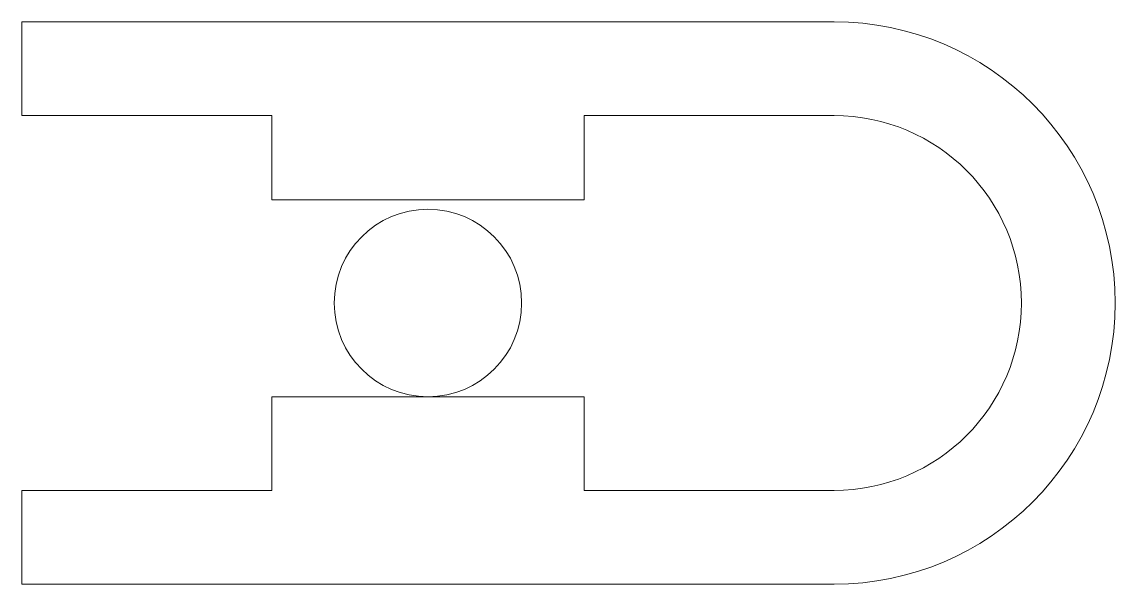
# Model space of a CAD drawing. Header units: millimetres. Extents: x 0 to 35, y 0 to 18.
import ezdxf

# ---------------------------------------------------------------- set-up
doc = ezdxf.new("R2010")
doc.units = ezdxf.units.MM
doc.layers.get('0').update_dxf_attribs({"linetype": 'CONTINUOUS', "lineweight": 0})
doc.layers.add('6mm rod', color=7, linetype='CONTINUOUS', lineweight=0)

msp = doc.modelspace()

# ---------------------------------------------------------------- linework, layer by layer
for p, q in [((0, 18), (26, 18)), ((0, 15), (0, 18)), ((8, 15), (0, 15)), ((8, 12.3), (8, 15)), ((26, 15), (18, 15)), ((18, 15), (18, 12.3)), ((8, 12.3), (18, 12.3)), ((8, 6), (18, 6)), ((8, 3), (8, 6)), ((18, 6), (18, 3)), ((0, 3), (0, 0)), ((8, 3), (0, 3)), ((26, 3), (18, 3)), ((0, 0), (26, 0))]:
    msp.add_line(p, q)
at = {"color": 7, "linetype": 'CONTINUOUS', "lineweight": 0}
for radius in [9, 6]:
    msp.add_arc((26, 9), radius, 270, 90, dxfattribs=at)
at = {"layer": '6mm rod'}
msp.add_circle((13, 9), 3, dxfattribs=at)

doc.saveas('drawing.dxf')
